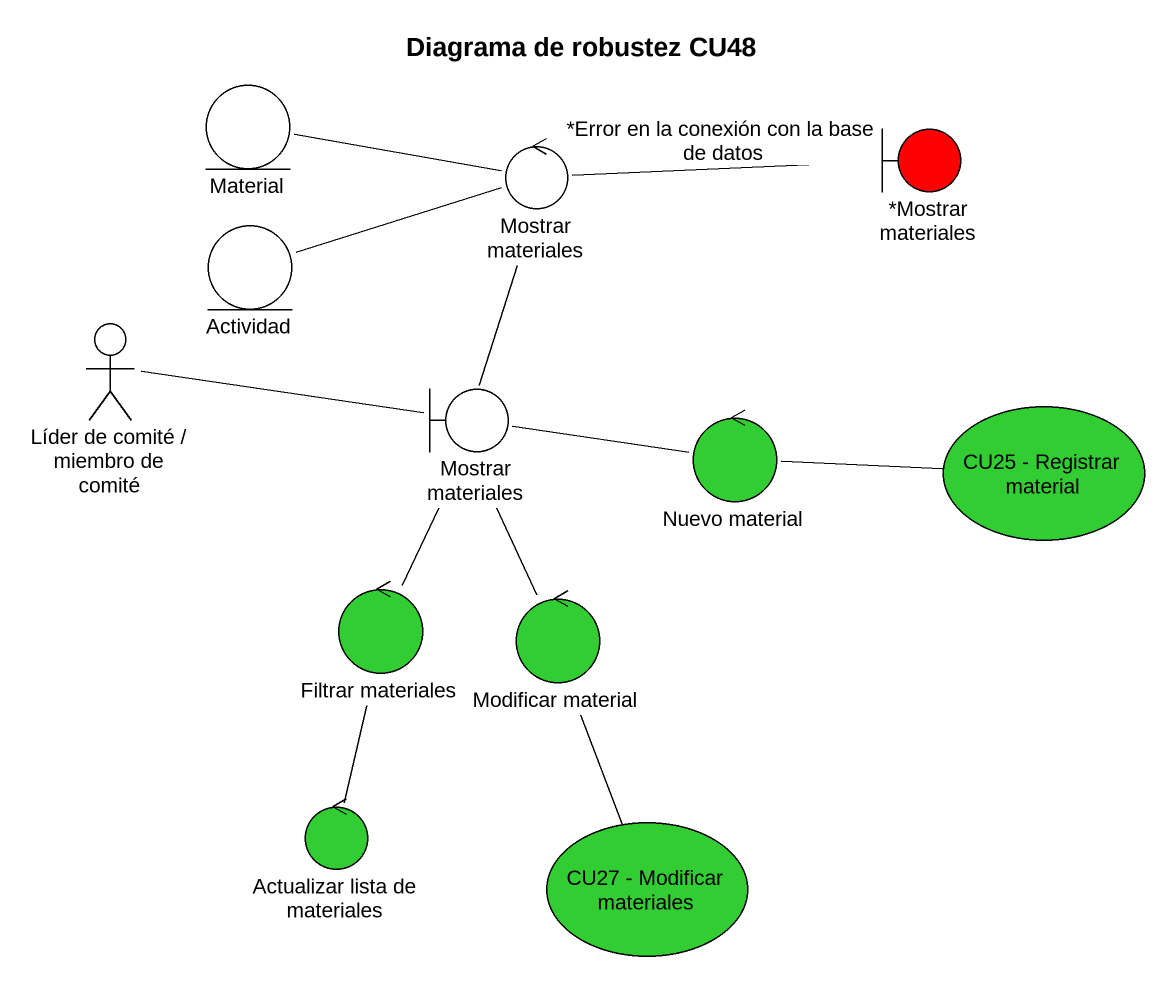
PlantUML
@startuml
title Diagrama de robustez CU48
entity Material
control "Mostrar materiales" as Mostrar_materiales
boundary "*Mostrar materiales" as Mostrar_materiales_2 #FF0000
entity Actividad
actor "Líder de comité / miembro de comité" as Líder_de_comité_miembro_de
boundary "Mostrar materiales" as Mostrar_materiales_3
control "Nuevo material" as Nuevo_material #32CD32
usecase "CU25 - Registrar material" as CU25_Registrar_material #32CD32
control "Filtrar materiales" as Filtrar_materiales #32CD32
control "Modificar material" as Modificar_material #32CD32
control "Actualizar lista de materiales" as Actualizar_lista_de #32CD32
usecase "CU27 - Modificar materiales" as CU27_Modificar_materiales #32CD32
Material -right- Mostrar_materiales
Mostrar_materiales -right- Mostrar_materiales_2 : *Error en la conexión con la base de datos
Mostrar_materiales -left- Actividad
Líder_de_comité_miembro_de -right- Mostrar_materiales_3
Mostrar_materiales_3 -up- Mostrar_materiales
Mostrar_materiales_3 -right- Nuevo_material
Mostrar_materiales_3 -- Filtrar_materiales
Mostrar_materiales_3 -- Modificar_material
Nuevo_material -right- CU25_Registrar_material
Filtrar_materiales -- Actualizar_lista_de
Modificar_material -- CU27_Modificar_materiales
@enduml
